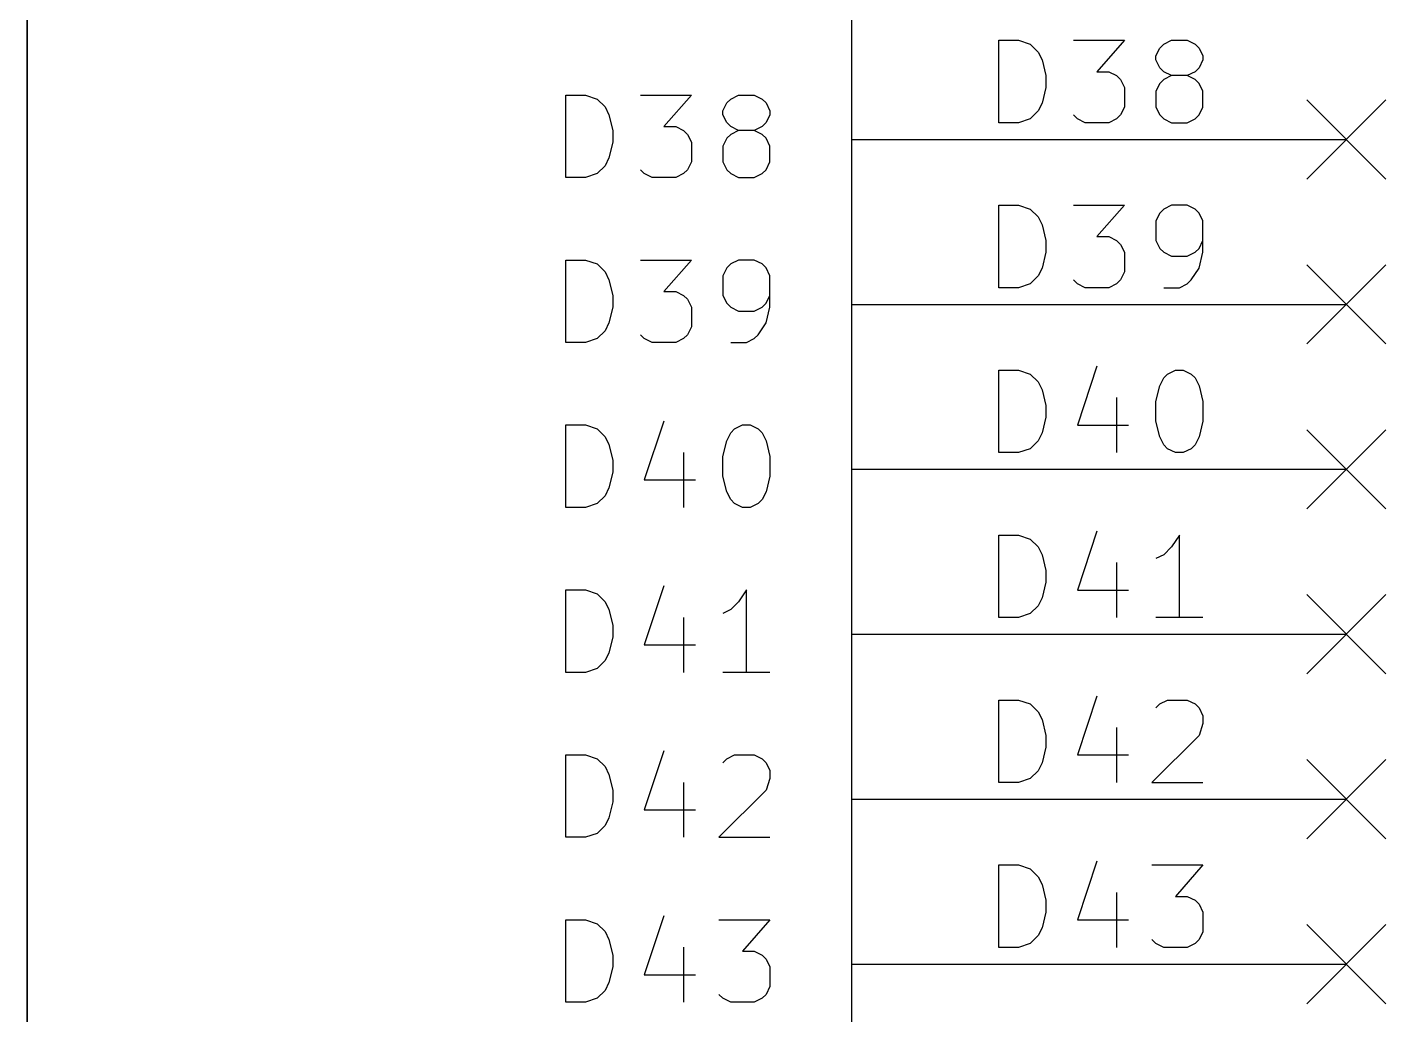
# Model space of a CAD drawing. Extents: x 0.4 to 11.3, y -7.9 to -0.4.
# Drawn here: x 5.8 to 6.624, y -4.931 to -4.332 of the extents above; entities that cross this region are included whole.
import ezdxf

# ---------------------------------------------------------------- set-up
doc = ezdxf.new("R2010")
doc.units = 0
doc.header["$MEASUREMENT"] = 0
for name, color, linetype in [('BLUE2', 5, 'CONTINUOUS'), ('CYAN2', 4, 'CONTINUOUS'), ('LYELLOW', 51, 'CONTINUOUS'), ('RED2', 1, 'CONTINUOUS'), ('RED3', 11, 'CONTINUOUS')]:
    doc.layers.add(name, color=color, linetype=linetype)

msp = doc.modelspace()

# ---------------------------------------------------------------- linework, layer by layer
at = {"layer": 'BLUE2', "linetype": 'CONTINUOUS'}
for p, q in [((6.576, -4.376), (6.624, -4.424)), ((6.624, -4.376), (6.576, -4.424)), ((6.576, -4.476), (6.624, -4.524)), ((6.624, -4.476), (6.576, -4.524)), ((6.576, -4.576), (6.624, -4.624)), ((6.624, -4.576), (6.576, -4.624)), ((6.576, -4.676), (6.624, -4.724)), ((6.624, -4.676), (6.576, -4.724)), ((6.576, -4.776), (6.624, -4.824)), ((6.624, -4.776), (6.576, -4.824)), ((6.576, -4.876), (6.624, -4.924)), ((6.624, -4.876), (6.576, -4.924))]:
    msp.add_line(p, q, dxfattribs=at)
at = {"layer": 'CYAN2', "linetype": 'CONTINUOUS'}
for p, q in [((6.12667, -4.42313), (6.12667, -4.37313)), ((6.12667, -4.37313), (6.13857, -4.37313)), ((6.12667, -4.42313), (6.12667, -4.37313)), ((6.12667, -4.37313), (6.13857, -4.37313)), ((6.13857, -4.37313), (6.14571, -4.37551)), ((6.13857, -4.37313), (6.14571, -4.37551)), ((6.17191, -4.37313), (6.20286, -4.37313)), ((6.17191, -4.37313), (6.20286, -4.37313)), ((6.20286, -4.37313), (6.18619, -4.39218)), ((6.20286, -4.37313), (6.18619, -4.39218)), ((6.22667, -4.37551), (6.23143, -4.37313)), ((6.22667, -4.37551), (6.23143, -4.37313)), ((6.23143, -4.37313), (6.24095, -4.37313)), ((6.23143, -4.37313), (6.24095, -4.37313)), ((6.24095, -4.37313), (6.24571, -4.37551)), ((6.24095, -4.37313), (6.24571, -4.37551)), ((6.14571, -4.37551), (6.15048, -4.38028)), ((6.14571, -4.37551), (6.15048, -4.38028)), ((6.15048, -4.38028), (6.15286, -4.38504)), ((6.15048, -4.38028), (6.15286, -4.38504)), ((6.22191, -4.38265), (6.22428, -4.37789)), ((6.22191, -4.38265), (6.22428, -4.37789)), ((6.22191, -4.38504), (6.22191, -4.38265)), ((6.22191, -4.38504), (6.22191, -4.38265)), ((6.22428, -4.37789), (6.22667, -4.37551)), ((6.22428, -4.37789), (6.22667, -4.37551)), ((6.24571, -4.37551), (6.24809, -4.37789)), ((6.24571, -4.37551), (6.24809, -4.37789)), ((6.24809, -4.37789), (6.25048, -4.38265)), ((6.24809, -4.37789), (6.25048, -4.38265)), ((6.25048, -4.38265), (6.25048, -4.38504)), ((6.25048, -4.38265), (6.25048, -4.38504)), ((6.15286, -4.38504), (6.15524, -4.39456)), ((6.15286, -4.38504), (6.15524, -4.39456)), ((6.22428, -4.3898), (6.22191, -4.38504)), ((6.22428, -4.3898), (6.22191, -4.38504)), ((6.22667, -4.39218), (6.22428, -4.3898)), ((6.22667, -4.39218), (6.22428, -4.3898)), ((6.24809, -4.3898), (6.24571, -4.39218)), ((6.24809, -4.3898), (6.24571, -4.39218)), ((6.25048, -4.38504), (6.24809, -4.3898)), ((6.25048, -4.38504), (6.24809, -4.3898)), ((6.15524, -4.39456), (6.15524, -4.4017)), ((6.15524, -4.39456), (6.15524, -4.4017)), ((6.18619, -4.39218), (6.19333, -4.39218)), ((6.18619, -4.39218), (6.19333, -4.39218)), ((6.19333, -4.39218), (6.19809, -4.39456)), ((6.19333, -4.39218), (6.19809, -4.39456)), ((6.19809, -4.39456), (6.20048, -4.39694)), ((6.19809, -4.39456), (6.20048, -4.39694)), ((6.20048, -4.39694), (6.20286, -4.4017)), ((6.20048, -4.39694), (6.20286, -4.4017)), ((6.22428, -4.39932), (6.22191, -4.40408)), ((6.22428, -4.39932), (6.22191, -4.40408)), ((6.22667, -4.39694), (6.22428, -4.39932)), ((6.22667, -4.39694), (6.22428, -4.39932)), ((6.23143, -4.39456), (6.22667, -4.39218)), ((6.23143, -4.39456), (6.22667, -4.39218)), ((6.23143, -4.39456), (6.22667, -4.39694)), ((6.23143, -4.39456), (6.22667, -4.39694)), ((6.24095, -4.39456), (6.23143, -4.39456)), ((6.24095, -4.39456), (6.23143, -4.39456)), ((6.24571, -4.39218), (6.24095, -4.39456)), ((6.24571, -4.39218), (6.24095, -4.39456)), ((6.24571, -4.39694), (6.24095, -4.39456)), ((6.24571, -4.39694), (6.24095, -4.39456)), ((6.24809, -4.39932), (6.24571, -4.39694)), ((6.24809, -4.39932), (6.24571, -4.39694)), ((6.25048, -4.40408), (6.24809, -4.39932)), ((6.25048, -4.40408), (6.24809, -4.39932)), ((6.15524, -4.4017), (6.15286, -4.41122)), ((6.15524, -4.4017), (6.15286, -4.41122)), ((6.20286, -4.4017), (6.20286, -4.41361)), ((6.20286, -4.4017), (6.20286, -4.41361)), ((6.22191, -4.40408), (6.22191, -4.41361)), ((6.22191, -4.40408), (6.22191, -4.41361)), ((6.25048, -4.41361), (6.25048, -4.40408)), ((6.25048, -4.41361), (6.25048, -4.40408)), ((6.15048, -4.41599), (6.14571, -4.42075)), ((6.15048, -4.41599), (6.14571, -4.42075)), ((6.15286, -4.41122), (6.15048, -4.41599)), ((6.15286, -4.41122), (6.15048, -4.41599)), ((6.20286, -4.41361), (6.20048, -4.41837)), ((6.20286, -4.41361), (6.20048, -4.41837)), ((6.22191, -4.41361), (6.22428, -4.41837)), ((6.22191, -4.41361), (6.22428, -4.41837)), ((6.24809, -4.41837), (6.25048, -4.41361)), ((6.24809, -4.41837), (6.25048, -4.41361)), ((6.13857, -4.42313), (6.12667, -4.42313)), ((6.13857, -4.42313), (6.12667, -4.42313)), ((6.14571, -4.42075), (6.13857, -4.42313)), ((6.14571, -4.42075), (6.13857, -4.42313)), ((6.17429, -4.42075), (6.17191, -4.41837)), ((6.17429, -4.42075), (6.17191, -4.41837)), ((6.17905, -4.42313), (6.17429, -4.42075)), ((6.17905, -4.42313), (6.17429, -4.42075)), ((6.19333, -4.42313), (6.17905, -4.42313)), ((6.19333, -4.42313), (6.17905, -4.42313)), ((6.19809, -4.42075), (6.19333, -4.42313)), ((6.19809, -4.42075), (6.19333, -4.42313)), ((6.20048, -4.41837), (6.19809, -4.42075)), ((6.20048, -4.41837), (6.19809, -4.42075)), ((6.22428, -4.41837), (6.22667, -4.42075)), ((6.22428, -4.41837), (6.22667, -4.42075)), ((6.22667, -4.42075), (6.23143, -4.42313)), ((6.22667, -4.42075), (6.23143, -4.42313)), ((6.23143, -4.42313), (6.24095, -4.42313)), ((6.23143, -4.42313), (6.24095, -4.42313)), ((6.24095, -4.42313), (6.24571, -4.42075)), ((6.24095, -4.42313), (6.24571, -4.42075)), ((6.24571, -4.42075), (6.24809, -4.41837)), ((6.24571, -4.42075), (6.24809, -4.41837)), ((6.12667, -4.52313), (6.12667, -4.47313)), ((6.12667, -4.47313), (6.13857, -4.47313)), ((6.12667, -4.52313), (6.12667, -4.47313)), ((6.12667, -4.47313), (6.13857, -4.47313)), ((6.13857, -4.47313), (6.14571, -4.47551)), ((6.13857, -4.47313), (6.14571, -4.47551)), ((6.17191, -4.47313), (6.20286, -4.47313)), ((6.17191, -4.47313), (6.20286, -4.47313)), ((6.20286, -4.47313), (6.18619, -4.49218)), ((6.20286, -4.47313), (6.18619, -4.49218)), ((6.23143, -4.47313), (6.22667, -4.47551)), ((6.23143, -4.47313), (6.22667, -4.47551)), ((6.24095, -4.47313), (6.23143, -4.47313)), ((6.24095, -4.47313), (6.23143, -4.47313)), ((6.24571, -4.47551), (6.24095, -4.47313)), ((6.24571, -4.47551), (6.24095, -4.47313)), ((6.14571, -4.47551), (6.15048, -4.48028)), ((6.14571, -4.47551), (6.15048, -4.48028)), ((6.15048, -4.48028), (6.15286, -4.48504)), ((6.15048, -4.48028), (6.15286, -4.48504)), ((6.22428, -4.47789), (6.22191, -4.48265)), ((6.22428, -4.47789), (6.22191, -4.48265)), ((6.22667, -4.47551), (6.22428, -4.47789)), ((6.22667, -4.47551), (6.22428, -4.47789)), ((6.24809, -4.47789), (6.24571, -4.47551)), ((6.24809, -4.47789), (6.24571, -4.47551)), ((6.25048, -4.48265), (6.24809, -4.47789)), ((6.25048, -4.48265), (6.24809, -4.47789)), ((6.15286, -4.48504), (6.15524, -4.49456)), ((6.15286, -4.48504), (6.15524, -4.49456)), ((6.22191, -4.48265), (6.22191, -4.49456)), ((6.22191, -4.48265), (6.22191, -4.49456)), ((6.25048, -4.5017), (6.25048, -4.48265)), ((6.25048, -4.5017), (6.25048, -4.48265)), ((6.15524, -4.49456), (6.15524, -4.5017)), ((6.15524, -4.49456), (6.15524, -4.5017)), ((6.18619, -4.49218), (6.19333, -4.49218)), ((6.18619, -4.49218), (6.19333, -4.49218)), ((6.19333, -4.49218), (6.19809, -4.49456)), ((6.19333, -4.49218), (6.19809, -4.49456)), ((6.19809, -4.49456), (6.20048, -4.49694)), ((6.19809, -4.49456), (6.20048, -4.49694)), ((6.20048, -4.49694), (6.20286, -4.5017)), ((6.20048, -4.49694), (6.20286, -4.5017)), ((6.22191, -4.49456), (6.22428, -4.49932)), ((6.22191, -4.49456), (6.22428, -4.49932)), ((6.24809, -4.49932), (6.25048, -4.49456)), ((6.24809, -4.49932), (6.25048, -4.49456)), ((6.15524, -4.5017), (6.15286, -4.51122)), ((6.15524, -4.5017), (6.15286, -4.51122)), ((6.20286, -4.5017), (6.20286, -4.51361)), ((6.20286, -4.5017), (6.20286, -4.51361)), ((6.22428, -4.49932), (6.22667, -4.5017)), ((6.22428, -4.49932), (6.22667, -4.5017)), ((6.22667, -4.5017), (6.23143, -4.50408)), ((6.22667, -4.5017), (6.23143, -4.50408)), ((6.23143, -4.50408), (6.24095, -4.50408)), ((6.23143, -4.50408), (6.24095, -4.50408)), ((6.24095, -4.50408), (6.24571, -4.5017)), ((6.24095, -4.50408), (6.24571, -4.5017)), ((6.24571, -4.5017), (6.24809, -4.49932)), ((6.24571, -4.5017), (6.24809, -4.49932)), ((6.24809, -4.51122), (6.25048, -4.5017)), ((6.24809, -4.51122), (6.25048, -4.5017)), ((6.15286, -4.51122), (6.15048, -4.51599)), ((6.15286, -4.51122), (6.15048, -4.51599)), ((6.20286, -4.51361), (6.20048, -4.51837)), ((6.20286, -4.51361), (6.20048, -4.51837)), ((6.24333, -4.51837), (6.24809, -4.51122)), ((6.24333, -4.51837), (6.24809, -4.51122)), ((6.13857, -4.52313), (6.12667, -4.52313)), ((6.13857, -4.52313), (6.12667, -4.52313)), ((6.14571, -4.52075), (6.13857, -4.52313)), ((6.14571, -4.52075), (6.13857, -4.52313)), ((6.15048, -4.51599), (6.14571, -4.52075)), ((6.15048, -4.51599), (6.14571, -4.52075)), ((6.17429, -4.52075), (6.17191, -4.51837)), ((6.17429, -4.52075), (6.17191, -4.51837)), ((6.17905, -4.52313), (6.17429, -4.52075)), ((6.17905, -4.52313), (6.17429, -4.52075)), ((6.19333, -4.52313), (6.17905, -4.52313)), ((6.19333, -4.52313), (6.17905, -4.52313)), ((6.19809, -4.52075), (6.19333, -4.52313)), ((6.19809, -4.52075), (6.19333, -4.52313)), ((6.20048, -4.51837), (6.19809, -4.52075)), ((6.20048, -4.51837), (6.19809, -4.52075)), ((6.22667, -4.52313), (6.23619, -4.52313)), ((6.22667, -4.52313), (6.23619, -4.52313)), ((6.23619, -4.52313), (6.24095, -4.52075)), ((6.23619, -4.52313), (6.24095, -4.52075)), ((6.24095, -4.52075), (6.24333, -4.51837)), ((6.24095, -4.52075), (6.24333, -4.51837)), ((6.12667, -4.62313), (6.12667, -4.57313)), ((6.12667, -4.57313), (6.13857, -4.57313)), ((6.12667, -4.62313), (6.12667, -4.57313)), ((6.12667, -4.57313), (6.13857, -4.57313)), ((6.13857, -4.57313), (6.14571, -4.57551)), ((6.13857, -4.57313), (6.14571, -4.57551)), ((6.18619, -4.57075), (6.17429, -4.60646)), ((6.18619, -4.57075), (6.17429, -4.60646)), ((6.22905, -4.57551), (6.23381, -4.57313)), ((6.22905, -4.57551), (6.23381, -4.57313)), ((6.23381, -4.57313), (6.23857, -4.57313)), ((6.23381, -4.57313), (6.23857, -4.57313)), ((6.23857, -4.57313), (6.24333, -4.57551)), ((6.23857, -4.57313), (6.24333, -4.57551)), ((6.14571, -4.57551), (6.15048, -4.58028)), ((6.14571, -4.57551), (6.15048, -4.58028)), ((6.15048, -4.58028), (6.15286, -4.58504)), ((6.15048, -4.58028), (6.15286, -4.58504)), ((6.22428, -4.58265), (6.22667, -4.57789)), ((6.22428, -4.58265), (6.22667, -4.57789)), ((6.22667, -4.57789), (6.22905, -4.57551)), ((6.22667, -4.57789), (6.22905, -4.57551)), ((6.24333, -4.57551), (6.24571, -4.57789)), ((6.24333, -4.57551), (6.24571, -4.57789)), ((6.24571, -4.57789), (6.24809, -4.58265)), ((6.24571, -4.57789), (6.24809, -4.58265)), ((6.15286, -4.58504), (6.15524, -4.59456)), ((6.15286, -4.58504), (6.15524, -4.59456)), ((6.22191, -4.59218), (6.22428, -4.58265)), ((6.22191, -4.59218), (6.22428, -4.58265)), ((6.24809, -4.58265), (6.25048, -4.59218)), ((6.24809, -4.58265), (6.25048, -4.59218)), ((6.15524, -4.59456), (6.15524, -4.6017)), ((6.15524, -4.59456), (6.15524, -4.6017)), ((6.19809, -4.5898), (6.19809, -4.62313)), ((6.19809, -4.5898), (6.19809, -4.62313)), ((6.22191, -4.60408), (6.22191, -4.59218)), ((6.22191, -4.60408), (6.22191, -4.59218)), ((6.25048, -4.59218), (6.25048, -4.60408)), ((6.25048, -4.59218), (6.25048, -4.60408)), ((6.15524, -4.6017), (6.15286, -4.61122)), ((6.15524, -4.6017), (6.15286, -4.61122)), ((6.22428, -4.61361), (6.22191, -4.60408)), ((6.22428, -4.61361), (6.22191, -4.60408)), ((6.25048, -4.60408), (6.24809, -4.61361)), ((6.25048, -4.60408), (6.24809, -4.61361)), ((6.15286, -4.61122), (6.15048, -4.61599)), ((6.15286, -4.61122), (6.15048, -4.61599)), ((6.17429, -4.60646), (6.20524, -4.60646)), ((6.17429, -4.60646), (6.20524, -4.60646)), ((6.22667, -4.61837), (6.22428, -4.61361)), ((6.22667, -4.61837), (6.22428, -4.61361)), ((6.24809, -4.61361), (6.24571, -4.61837)), ((6.24809, -4.61361), (6.24571, -4.61837)), ((6.14571, -4.62075), (6.13857, -4.62313)), ((6.14571, -4.62075), (6.13857, -4.62313)), ((6.15048, -4.61599), (6.14571, -4.62075)), ((6.15048, -4.61599), (6.14571, -4.62075)), ((6.22905, -4.62075), (6.22667, -4.61837)), ((6.22905, -4.62075), (6.22667, -4.61837)), ((6.23381, -4.62313), (6.22905, -4.62075)), ((6.23381, -4.62313), (6.22905, -4.62075)), ((6.24333, -4.62075), (6.23857, -4.62313)), ((6.24333, -4.62075), (6.23857, -4.62313)), ((6.24571, -4.61837), (6.24333, -4.62075)), ((6.24571, -4.61837), (6.24333, -4.62075)), ((6.13857, -4.62313), (6.12667, -4.62313)), ((6.13857, -4.62313), (6.12667, -4.62313)), ((6.23857, -4.62313), (6.23381, -4.62313)), ((6.23857, -4.62313), (6.23381, -4.62313)), ((6.18619, -4.67075), (6.17429, -4.70646)), ((6.18619, -4.67075), (6.17429, -4.70646)), ((6.12667, -4.72313), (6.12667, -4.67313)), ((6.12667, -4.67313), (6.13857, -4.67313)), ((6.12667, -4.72313), (6.12667, -4.67313)), ((6.12667, -4.67313), (6.13857, -4.67313)), ((6.13857, -4.67313), (6.14571, -4.67551)), ((6.13857, -4.67313), (6.14571, -4.67551)), ((6.14571, -4.67551), (6.15048, -4.68028)), ((6.14571, -4.67551), (6.15048, -4.68028)), ((6.15048, -4.68028), (6.15286, -4.68504)), ((6.15048, -4.68028), (6.15286, -4.68504)), ((6.23143, -4.68028), (6.22667, -4.68504)), ((6.23143, -4.68028), (6.22667, -4.68504)), ((6.23619, -4.67313), (6.23143, -4.68028)), ((6.23619, -4.67313), (6.23143, -4.68028)), ((6.23619, -4.72313), (6.23619, -4.67313)), ((6.23619, -4.72313), (6.23619, -4.67313)), ((6.15286, -4.68504), (6.15524, -4.69456)), ((6.15286, -4.68504), (6.15524, -4.69456)), ((6.22667, -4.68504), (6.22191, -4.68742)), ((6.22667, -4.68504), (6.22191, -4.68742)), ((6.15524, -4.69456), (6.15524, -4.7017)), ((6.15524, -4.69456), (6.15524, -4.7017)), ((6.19809, -4.6898), (6.19809, -4.72313)), ((6.19809, -4.6898), (6.19809, -4.72313)), ((6.15524, -4.7017), (6.15286, -4.71122)), ((6.15524, -4.7017), (6.15286, -4.71122)), ((6.15286, -4.71122), (6.15048, -4.71599)), ((6.15286, -4.71122), (6.15048, -4.71599)), ((6.17429, -4.70646), (6.20524, -4.70646)), ((6.17429, -4.70646), (6.20524, -4.70646)), ((6.14571, -4.72075), (6.13857, -4.72313)), ((6.14571, -4.72075), (6.13857, -4.72313)), ((6.15048, -4.71599), (6.14571, -4.72075)), ((6.15048, -4.71599), (6.14571, -4.72075)), ((6.13857, -4.72313), (6.12667, -4.72313)), ((6.13857, -4.72313), (6.12667, -4.72313)), ((6.25048, -4.72313), (6.22191, -4.72313)), ((6.25048, -4.72313), (6.22191, -4.72313)), ((6.18619, -4.77075), (6.17429, -4.80646)), ((6.18619, -4.77075), (6.17429, -4.80646)), ((6.12667, -4.82313), (6.12667, -4.77313)), ((6.12667, -4.77313), (6.13857, -4.77313)), ((6.12667, -4.82313), (6.12667, -4.77313)), ((6.12667, -4.77313), (6.13857, -4.77313)), ((6.13857, -4.77313), (6.14571, -4.77551)), ((6.13857, -4.77313), (6.14571, -4.77551)), ((6.14571, -4.77551), (6.15048, -4.78028)), ((6.14571, -4.77551), (6.15048, -4.78028)), ((6.22191, -4.77789), (6.22428, -4.77551)), ((6.22191, -4.77789), (6.22428, -4.77551)), ((6.22428, -4.77551), (6.22905, -4.77313)), ((6.22428, -4.77551), (6.22905, -4.77313)), ((6.22905, -4.77313), (6.24095, -4.77313)), ((6.22905, -4.77313), (6.24095, -4.77313)), ((6.24095, -4.77313), (6.24571, -4.77551)), ((6.24095, -4.77313), (6.24571, -4.77551)), ((6.24571, -4.77551), (6.24809, -4.77789)), ((6.24571, -4.77551), (6.24809, -4.77789)), ((6.24809, -4.77789), (6.25048, -4.78265)), ((6.24809, -4.77789), (6.25048, -4.78265)), ((6.15048, -4.78028), (6.15286, -4.78504)), ((6.15048, -4.78028), (6.15286, -4.78504)), ((6.15286, -4.78504), (6.15524, -4.79456)), ((6.15286, -4.78504), (6.15524, -4.79456)), ((6.25048, -4.78742), (6.24809, -4.79456)), ((6.25048, -4.78742), (6.24809, -4.79456)), ((6.25048, -4.78265), (6.25048, -4.78742)), ((6.25048, -4.78265), (6.25048, -4.78742)), ((6.15524, -4.79456), (6.15524, -4.8017)), ((6.15524, -4.79456), (6.15524, -4.8017)), ((6.19809, -4.7898), (6.19809, -4.82313)), ((6.19809, -4.7898), (6.19809, -4.82313)), ((6.24809, -4.79456), (6.21952, -4.82313)), ((6.24809, -4.79456), (6.21952, -4.82313)), ((6.15524, -4.8017), (6.15286, -4.81122)), ((6.15524, -4.8017), (6.15286, -4.81122)), ((6.15286, -4.81122), (6.15048, -4.81599)), ((6.15286, -4.81122), (6.15048, -4.81599)), ((6.17429, -4.80646), (6.20524, -4.80646)), ((6.17429, -4.80646), (6.20524, -4.80646)), ((6.15048, -4.81599), (6.14571, -4.82075)), ((6.15048, -4.81599), (6.14571, -4.82075)), ((6.13857, -4.82313), (6.12667, -4.82313)), ((6.13857, -4.82313), (6.12667, -4.82313)), ((6.14571, -4.82075), (6.13857, -4.82313)), ((6.14571, -4.82075), (6.13857, -4.82313)), ((6.21952, -4.82313), (6.25048, -4.82313)), ((6.21952, -4.82313), (6.25048, -4.82313)), ((6.12667, -4.92313), (6.12667, -4.87313)), ((6.12667, -4.87313), (6.13857, -4.87313)), ((6.12667, -4.92313), (6.12667, -4.87313)), ((6.12667, -4.87313), (6.13857, -4.87313)), ((6.13857, -4.87313), (6.14571, -4.87551)), ((6.13857, -4.87313), (6.14571, -4.87551)), ((6.14571, -4.87551), (6.15048, -4.88028)), ((6.14571, -4.87551), (6.15048, -4.88028)), ((6.18619, -4.87075), (6.17429, -4.90646)), ((6.18619, -4.87075), (6.17429, -4.90646)), ((6.21952, -4.87313), (6.25048, -4.87313)), ((6.21952, -4.87313), (6.25048, -4.87313)), ((6.25048, -4.87313), (6.23381, -4.89218)), ((6.25048, -4.87313), (6.23381, -4.89218)), ((6.15048, -4.88028), (6.15286, -4.88504)), ((6.15048, -4.88028), (6.15286, -4.88504)), ((6.15286, -4.88504), (6.15524, -4.89456)), ((6.15286, -4.88504), (6.15524, -4.89456)), ((6.15524, -4.89456), (6.15524, -4.9017)), ((6.15524, -4.89456), (6.15524, -4.9017)), ((6.19809, -4.8898), (6.19809, -4.92313)), ((6.19809, -4.8898), (6.19809, -4.92313)), ((6.23381, -4.89218), (6.24095, -4.89218)), ((6.23381, -4.89218), (6.24095, -4.89218)), ((6.24095, -4.89218), (6.24571, -4.89456)), ((6.24095, -4.89218), (6.24571, -4.89456)), ((6.24571, -4.89456), (6.24809, -4.89694)), ((6.24571, -4.89456), (6.24809, -4.89694)), ((6.15524, -4.9017), (6.15286, -4.91122)), ((6.15524, -4.9017), (6.15286, -4.91122)), ((6.24809, -4.89694), (6.25048, -4.9017)), ((6.24809, -4.89694), (6.25048, -4.9017)), ((6.25048, -4.9017), (6.25048, -4.91361)), ((6.25048, -4.9017), (6.25048, -4.91361)), ((6.17429, -4.90646), (6.20524, -4.90646)), ((6.17429, -4.90646), (6.20524, -4.90646)), ((6.15048, -4.91599), (6.14571, -4.92075)), ((6.15048, -4.91599), (6.14571, -4.92075)), ((6.15286, -4.91122), (6.15048, -4.91599)), ((6.15286, -4.91122), (6.15048, -4.91599)), ((6.22191, -4.92075), (6.21952, -4.91837)), ((6.22191, -4.92075), (6.21952, -4.91837)), ((6.24809, -4.91837), (6.24571, -4.92075)), ((6.24809, -4.91837), (6.24571, -4.92075)), ((6.25048, -4.91361), (6.24809, -4.91837)), ((6.25048, -4.91361), (6.24809, -4.91837)), ((6.13857, -4.92313), (6.12667, -4.92313)), ((6.13857, -4.92313), (6.12667, -4.92313)), ((6.14571, -4.92075), (6.13857, -4.92313)), ((6.14571, -4.92075), (6.13857, -4.92313)), ((6.22667, -4.92313), (6.22191, -4.92075)), ((6.22667, -4.92313), (6.22191, -4.92075)), ((6.24095, -4.92313), (6.22667, -4.92313)), ((6.24095, -4.92313), (6.22667, -4.92313)), ((6.24571, -4.92075), (6.24095, -4.92313)), ((6.24571, -4.92075), (6.24095, -4.92313))]:
    msp.add_line(p, q, dxfattribs=at)
at = {"layer": 'LYELLOW', "linetype": 'CONTINUOUS'}
msp.add_line((6.3, -1.45), (6.3, -6.05), dxfattribs=at)
at = {"layer": 'RED2', "linetype": 'CONTINUOUS'}
for p, q in [((6.3, -1.45), (6.3, -6.05)), ((5.8, -5.9), (5.8, -3.9)), ((5.8, -3.9), (5.8, -5.9)), ((6.3, -4.4), (6.6, -4.4)), ((6.3, -4.4), (6.6, -4.4)), ((6.3, -4.5), (6.6, -4.5)), ((6.3, -4.5), (6.6, -4.5)), ((6.3, -4.6), (6.6, -4.6)), ((6.3, -4.6), (6.6, -4.6)), ((6.3, -4.7), (6.6, -4.7)), ((6.3, -4.7), (6.6, -4.7)), ((6.3, -4.8), (6.6, -4.8)), ((6.3, -4.8), (6.6, -4.8)), ((6.3, -4.9), (6.6, -4.9)), ((6.3, -4.9), (6.6, -4.9))]:
    msp.add_line(p, q, dxfattribs=at)
at = {"layer": 'RED3', "linetype": 'CONTINUOUS'}
for p, q in [((6.38928, -4.38988), (6.38928, -4.33988)), ((6.38928, -4.33988), (6.40119, -4.33988)), ((6.38928, -4.38988), (6.38928, -4.33988)), ((6.38928, -4.33988), (6.40119, -4.33988)), ((6.40119, -4.33988), (6.40833, -4.34226)), ((6.40119, -4.33988), (6.40833, -4.34226)), ((6.40833, -4.34226), (6.41309, -4.34702)), ((6.40833, -4.34226), (6.41309, -4.34702)), ((6.43452, -4.33988), (6.46548, -4.33988)), ((6.43452, -4.33988), (6.46548, -4.33988)), ((6.46548, -4.33988), (6.44881, -4.35893)), ((6.46548, -4.33988), (6.44881, -4.35893)), ((6.4869, -4.34464), (6.48928, -4.34226)), ((6.4869, -4.34464), (6.48928, -4.34226)), ((6.48928, -4.34226), (6.49405, -4.33988)), ((6.48928, -4.34226), (6.49405, -4.33988)), ((6.49405, -4.33988), (6.50357, -4.33988)), ((6.49405, -4.33988), (6.50357, -4.33988)), ((6.50357, -4.33988), (6.50833, -4.34226)), ((6.50357, -4.33988), (6.50833, -4.34226)), ((6.50833, -4.34226), (6.51071, -4.34464)), ((6.50833, -4.34226), (6.51071, -4.34464)), ((6.41309, -4.34702), (6.41548, -4.35178)), ((6.41309, -4.34702), (6.41548, -4.35178)), ((6.48452, -4.3494), (6.4869, -4.34464)), ((6.48452, -4.3494), (6.4869, -4.34464)), ((6.48452, -4.35178), (6.48452, -4.3494)), ((6.48452, -4.35178), (6.48452, -4.3494)), ((6.51071, -4.34464), (6.51309, -4.3494)), ((6.51071, -4.34464), (6.51309, -4.3494)), ((6.51309, -4.3494), (6.51309, -4.35178)), ((6.51309, -4.3494), (6.51309, -4.35178)), ((6.41548, -4.35178), (6.41785, -4.36131)), ((6.41548, -4.35178), (6.41785, -4.36131)), ((6.44881, -4.35893), (6.45595, -4.35893)), ((6.44881, -4.35893), (6.45595, -4.35893)), ((6.45595, -4.35893), (6.46071, -4.36131)), ((6.45595, -4.35893), (6.46071, -4.36131)), ((6.4869, -4.35655), (6.48452, -4.35178)), ((6.4869, -4.35655), (6.48452, -4.35178)), ((6.48928, -4.35893), (6.4869, -4.35655)), ((6.48928, -4.35893), (6.4869, -4.35655)), ((6.49405, -4.36131), (6.48928, -4.35893)), ((6.49405, -4.36131), (6.48928, -4.35893)), ((6.50833, -4.35893), (6.50357, -4.36131)), ((6.50833, -4.35893), (6.50357, -4.36131)), ((6.51071, -4.35655), (6.50833, -4.35893)), ((6.51071, -4.35655), (6.50833, -4.35893)), ((6.51309, -4.35178), (6.51071, -4.35655)), ((6.51309, -4.35178), (6.51071, -4.35655)), ((6.41785, -4.36131), (6.41785, -4.36845)), ((6.41785, -4.36131), (6.41785, -4.36845)), ((6.46071, -4.36131), (6.46309, -4.36369)), ((6.46071, -4.36131), (6.46309, -4.36369)), ((6.46309, -4.36369), (6.46548, -4.36845)), ((6.46309, -4.36369), (6.46548, -4.36845)), ((6.4869, -4.36607), (6.48452, -4.37083)), ((6.4869, -4.36607), (6.48452, -4.37083)), ((6.48928, -4.36369), (6.4869, -4.36607)), ((6.48928, -4.36369), (6.4869, -4.36607)), ((6.49405, -4.36131), (6.48928, -4.36369)), ((6.49405, -4.36131), (6.48928, -4.36369)), ((6.50357, -4.36131), (6.49405, -4.36131)), ((6.50357, -4.36131), (6.49405, -4.36131)), ((6.50833, -4.36369), (6.50357, -4.36131)), ((6.50833, -4.36369), (6.50357, -4.36131)), ((6.51071, -4.36607), (6.50833, -4.36369)), ((6.51071, -4.36607), (6.50833, -4.36369)), ((6.51309, -4.37083), (6.51071, -4.36607)), ((6.51309, -4.37083), (6.51071, -4.36607)), ((6.41785, -4.36845), (6.41548, -4.37797)), ((6.41785, -4.36845), (6.41548, -4.37797)), ((6.46548, -4.36845), (6.46548, -4.38035)), ((6.46548, -4.36845), (6.46548, -4.38035)), ((6.48452, -4.37083), (6.48452, -4.38035)), ((6.48452, -4.37083), (6.48452, -4.38035)), ((6.51309, -4.38035), (6.51309, -4.37083)), ((6.51309, -4.38035), (6.51309, -4.37083)), ((6.41309, -4.38274), (6.40833, -4.3875)), ((6.41309, -4.38274), (6.40833, -4.3875)), ((6.41548, -4.37797), (6.41309, -4.38274)), ((6.41548, -4.37797), (6.41309, -4.38274)), ((6.46548, -4.38035), (6.46309, -4.38512)), ((6.46548, -4.38035), (6.46309, -4.38512)), ((6.48452, -4.38035), (6.4869, -4.38512)), ((6.48452, -4.38035), (6.4869, -4.38512)), ((6.51071, -4.38512), (6.51309, -4.38035)), ((6.51071, -4.38512), (6.51309, -4.38035)), ((6.40119, -4.38988), (6.38928, -4.38988)), ((6.40119, -4.38988), (6.38928, -4.38988)), ((6.40833, -4.3875), (6.40119, -4.38988)), ((6.40833, -4.3875), (6.40119, -4.38988)), ((6.43691, -4.3875), (6.43452, -4.38512)), ((6.43691, -4.3875), (6.43452, -4.38512)), ((6.44167, -4.38988), (6.43691, -4.3875)), ((6.44167, -4.38988), (6.43691, -4.3875)), ((6.45595, -4.38988), (6.44167, -4.38988)), ((6.45595, -4.38988), (6.44167, -4.38988)), ((6.46071, -4.3875), (6.45595, -4.38988)), ((6.46071, -4.3875), (6.45595, -4.38988)), ((6.46309, -4.38512), (6.46071, -4.3875)), ((6.46309, -4.38512), (6.46071, -4.3875)), ((6.4869, -4.38512), (6.48928, -4.3875)), ((6.4869, -4.38512), (6.48928, -4.3875)), ((6.48928, -4.3875), (6.49405, -4.38988)), ((6.48928, -4.3875), (6.49405, -4.38988)), ((6.49405, -4.38988), (6.50357, -4.38988)), ((6.49405, -4.38988), (6.50357, -4.38988)), ((6.50357, -4.38988), (6.50833, -4.3875)), ((6.50357, -4.38988), (6.50833, -4.3875)), ((6.50833, -4.3875), (6.51071, -4.38512)), ((6.50833, -4.3875), (6.51071, -4.38512)), ((6.38928, -4.48988), (6.38928, -4.43988)), ((6.38928, -4.43988), (6.40119, -4.43988)), ((6.38928, -4.48988), (6.38928, -4.43988)), ((6.38928, -4.43988), (6.40119, -4.43988)), ((6.40119, -4.43988), (6.40833, -4.44226)), ((6.40119, -4.43988), (6.40833, -4.44226)), ((6.43452, -4.43988), (6.46548, -4.43988)), ((6.43452, -4.43988), (6.46548, -4.43988)), ((6.46548, -4.43988), (6.44881, -4.45893)), ((6.46548, -4.43988), (6.44881, -4.45893)), ((6.49405, -4.43988), (6.48928, -4.44226)), ((6.49405, -4.43988), (6.48928, -4.44226)), ((6.50357, -4.43988), (6.49405, -4.43988)), ((6.50357, -4.43988), (6.49405, -4.43988)), ((6.50833, -4.44226), (6.50357, -4.43988)), ((6.50833, -4.44226), (6.50357, -4.43988)), ((6.40833, -4.44226), (6.41309, -4.44702)), ((6.40833, -4.44226), (6.41309, -4.44702)), ((6.41309, -4.44702), (6.41548, -4.45178)), ((6.41309, -4.44702), (6.41548, -4.45178)), ((6.4869, -4.44464), (6.48452, -4.4494)), ((6.4869, -4.44464), (6.48452, -4.4494)), ((6.48452, -4.4494), (6.48452, -4.46131)), ((6.48452, -4.4494), (6.48452, -4.46131)), ((6.48928, -4.44226), (6.4869, -4.44464)), ((6.48928, -4.44226), (6.4869, -4.44464)), ((6.51071, -4.44464), (6.50833, -4.44226)), ((6.51071, -4.44464), (6.50833, -4.44226)), ((6.51309, -4.4494), (6.51071, -4.44464)), ((6.51309, -4.4494), (6.51071, -4.44464)), ((6.51309, -4.46845), (6.51309, -4.4494)), ((6.51309, -4.46845), (6.51309, -4.4494)), ((6.41548, -4.45178), (6.41785, -4.46131)), ((6.41548, -4.45178), (6.41785, -4.46131)), ((6.41785, -4.46131), (6.41785, -4.46845)), ((6.41785, -4.46131), (6.41785, -4.46845)), ((6.44881, -4.45893), (6.45595, -4.45893)), ((6.44881, -4.45893), (6.45595, -4.45893)), ((6.45595, -4.45893), (6.46071, -4.46131)), ((6.45595, -4.45893), (6.46071, -4.46131)), ((6.46071, -4.46131), (6.46309, -4.46369)), ((6.46071, -4.46131), (6.46309, -4.46369)), ((6.46309, -4.46369), (6.46548, -4.46845)), ((6.46309, -4.46369), (6.46548, -4.46845)), ((6.48452, -4.46131), (6.4869, -4.46607)), ((6.48452, -4.46131), (6.4869, -4.46607)), ((6.4869, -4.46607), (6.48928, -4.46845)), ((6.4869, -4.46607), (6.48928, -4.46845)), ((6.50833, -4.46845), (6.51071, -4.46607)), ((6.50833, -4.46845), (6.51071, -4.46607)), ((6.51071, -4.46607), (6.51309, -4.46131)), ((6.51071, -4.46607), (6.51309, -4.46131)), ((6.41785, -4.46845), (6.41548, -4.47797)), ((6.41785, -4.46845), (6.41548, -4.47797)), ((6.46548, -4.46845), (6.46548, -4.48035)), ((6.46548, -4.46845), (6.46548, -4.48035)), ((6.48928, -4.46845), (6.49405, -4.47083)), ((6.48928, -4.46845), (6.49405, -4.47083)), ((6.49405, -4.47083), (6.50357, -4.47083)), ((6.49405, -4.47083), (6.50357, -4.47083)), ((6.50357, -4.47083), (6.50833, -4.46845)), ((6.50357, -4.47083), (6.50833, -4.46845)), ((6.51071, -4.47797), (6.51309, -4.46845)), ((6.51071, -4.47797), (6.51309, -4.46845)), ((6.41548, -4.47797), (6.41309, -4.48274)), ((6.41548, -4.47797), (6.41309, -4.48274)), ((6.46548, -4.48035), (6.46309, -4.48512)), ((6.46548, -4.48035), (6.46309, -4.48512)), ((6.50595, -4.48512), (6.51071, -4.47797)), ((6.50595, -4.48512), (6.51071, -4.47797)), ((6.40119, -4.48988), (6.38928, -4.48988)), ((6.40119, -4.48988), (6.38928, -4.48988)), ((6.40833, -4.4875), (6.40119, -4.48988)), ((6.40833, -4.4875), (6.40119, -4.48988)), ((6.41309, -4.48274), (6.40833, -4.4875)), ((6.41309, -4.48274), (6.40833, -4.4875)), ((6.43691, -4.4875), (6.43452, -4.48512)), ((6.43691, -4.4875), (6.43452, -4.48512)), ((6.44167, -4.48988), (6.43691, -4.4875)), ((6.44167, -4.48988), (6.43691, -4.4875)), ((6.45595, -4.48988), (6.44167, -4.48988)), ((6.45595, -4.48988), (6.44167, -4.48988)), ((6.46071, -4.4875), (6.45595, -4.48988)), ((6.46071, -4.4875), (6.45595, -4.48988)), ((6.46309, -4.48512), (6.46071, -4.4875)), ((6.46309, -4.48512), (6.46071, -4.4875)), ((6.48928, -4.48988), (6.49881, -4.48988)), ((6.48928, -4.48988), (6.49881, -4.48988)), ((6.49881, -4.48988), (6.50357, -4.4875)), ((6.49881, -4.48988), (6.50357, -4.4875)), ((6.50357, -4.4875), (6.50595, -4.48512)), ((6.50357, -4.4875), (6.50595, -4.48512)), ((6.38928, -4.58988), (6.38928, -4.53988)), ((6.38928, -4.53988), (6.40119, -4.53988)), ((6.38928, -4.58988), (6.38928, -4.53988)), ((6.38928, -4.53988), (6.40119, -4.53988)), ((6.40119, -4.53988), (6.40833, -4.54226)), ((6.40119, -4.53988), (6.40833, -4.54226)), ((6.44881, -4.5375), (6.43691, -4.57321)), ((6.44881, -4.5375), (6.43691, -4.57321)), ((6.49167, -4.54226), (6.49643, -4.53988)), ((6.49167, -4.54226), (6.49643, -4.53988)), ((6.49643, -4.53988), (6.50119, -4.53988)), ((6.49643, -4.53988), (6.50119, -4.53988)), ((6.50119, -4.53988), (6.50595, -4.54226)), ((6.50119, -4.53988), (6.50595, -4.54226)), ((6.40833, -4.54226), (6.41309, -4.54702)), ((6.40833, -4.54226), (6.41309, -4.54702)), ((6.41309, -4.54702), (6.41548, -4.55178)), ((6.41309, -4.54702), (6.41548, -4.55178)), ((6.4869, -4.5494), (6.48928, -4.54464)), ((6.4869, -4.5494), (6.48928, -4.54464)), ((6.48928, -4.54464), (6.49167, -4.54226)), ((6.48928, -4.54464), (6.49167, -4.54226)), ((6.50595, -4.54226), (6.50833, -4.54464)), ((6.50595, -4.54226), (6.50833, -4.54464)), ((6.50833, -4.54464), (6.51071, -4.5494)), ((6.50833, -4.54464), (6.51071, -4.5494)), ((6.41548, -4.55178), (6.41785, -4.56131)), ((6.41548, -4.55178), (6.41785, -4.56131)), ((6.46071, -4.55655), (6.46071, -4.58988)), ((6.46071, -4.55655), (6.46071, -4.58988)), ((6.48452, -4.55893), (6.4869, -4.5494)), ((6.48452, -4.55893), (6.4869, -4.5494)), ((6.51071, -4.5494), (6.51309, -4.55893)), ((6.51071, -4.5494), (6.51309, -4.55893)), ((6.41785, -4.56131), (6.41785, -4.56845)), ((6.41785, -4.56131), (6.41785, -4.56845)), ((6.48452, -4.57083), (6.48452, -4.55893)), ((6.48452, -4.57083), (6.48452, -4.55893)), ((6.51309, -4.55893), (6.51309, -4.57083)), ((6.51309, -4.55893), (6.51309, -4.57083)), ((6.41785, -4.56845), (6.41548, -4.57797)), ((6.41785, -4.56845), (6.41548, -4.57797)), ((6.4869, -4.58035), (6.48452, -4.57083)), ((6.4869, -4.58035), (6.48452, -4.57083)), ((6.51309, -4.57083), (6.51071, -4.58035)), ((6.51309, -4.57083), (6.51071, -4.58035)), ((6.41548, -4.57797), (6.41309, -4.58274)), ((6.41548, -4.57797), (6.41309, -4.58274)), ((6.43691, -4.57321), (6.46785, -4.57321)), ((6.43691, -4.57321), (6.46785, -4.57321)), ((6.48928, -4.58512), (6.4869, -4.58035)), ((6.48928, -4.58512), (6.4869, -4.58035)), ((6.51071, -4.58035), (6.50833, -4.58512)), ((6.51071, -4.58035), (6.50833, -4.58512)), ((6.40833, -4.5875), (6.40119, -4.58988)), ((6.40833, -4.5875), (6.40119, -4.58988)), ((6.41309, -4.58274), (6.40833, -4.5875)), ((6.41309, -4.58274), (6.40833, -4.5875)), ((6.49167, -4.5875), (6.48928, -4.58512)), ((6.49167, -4.5875), (6.48928, -4.58512)), ((6.49643, -4.58988), (6.49167, -4.5875)), ((6.49643, -4.58988), (6.49167, -4.5875)), ((6.50595, -4.5875), (6.50119, -4.58988)), ((6.50595, -4.5875), (6.50119, -4.58988)), ((6.50833, -4.58512), (6.50595, -4.5875)), ((6.50833, -4.58512), (6.50595, -4.5875)), ((6.40119, -4.58988), (6.38928, -4.58988)), ((6.40119, -4.58988), (6.38928, -4.58988)), ((6.50119, -4.58988), (6.49643, -4.58988)), ((6.50119, -4.58988), (6.49643, -4.58988)), ((6.44881, -4.6375), (6.43691, -4.67321)), ((6.44881, -4.6375), (6.43691, -4.67321)), ((6.38928, -4.68988), (6.38928, -4.63988)), ((6.38928, -4.63988), (6.40119, -4.63988)), ((6.38928, -4.68988), (6.38928, -4.63988)), ((6.38928, -4.63988), (6.40119, -4.63988)), ((6.40119, -4.63988), (6.40833, -4.64226)), ((6.40119, -4.63988), (6.40833, -4.64226)), ((6.40833, -4.64226), (6.41309, -4.64702)), ((6.40833, -4.64226), (6.41309, -4.64702)), ((6.41309, -4.64702), (6.41548, -4.65178)), ((6.41309, -4.64702), (6.41548, -4.65178)), ((6.49405, -4.64702), (6.48928, -4.65178)), ((6.49405, -4.64702), (6.48928, -4.65178)), ((6.49881, -4.63988), (6.49405, -4.64702)), ((6.49881, -4.63988), (6.49405, -4.64702)), ((6.49881, -4.68988), (6.49881, -4.63988)), ((6.49881, -4.68988), (6.49881, -4.63988)), ((6.41548, -4.65178), (6.41785, -4.66131)), ((6.41548, -4.65178), (6.41785, -4.66131)), ((6.48928, -4.65178), (6.48452, -4.65417)), ((6.48928, -4.65178), (6.48452, -4.65417)), ((6.41785, -4.66131), (6.41785, -4.66845)), ((6.41785, -4.66131), (6.41785, -4.66845)), ((6.46071, -4.65655), (6.46071, -4.68988)), ((6.46071, -4.65655), (6.46071, -4.68988)), ((6.41785, -4.66845), (6.41548, -4.67797)), ((6.41785, -4.66845), (6.41548, -4.67797)), ((6.41548, -4.67797), (6.41309, -4.68274)), ((6.41548, -4.67797), (6.41309, -4.68274)), ((6.43691, -4.67321), (6.46785, -4.67321)), ((6.43691, -4.67321), (6.46785, -4.67321)), ((6.40833, -4.6875), (6.40119, -4.68988)), ((6.40833, -4.6875), (6.40119, -4.68988)), ((6.41309, -4.68274), (6.40833, -4.6875)), ((6.41309, -4.68274), (6.40833, -4.6875)), ((6.40119, -4.68988), (6.38928, -4.68988)), ((6.40119, -4.68988), (6.38928, -4.68988)), ((6.51309, -4.68988), (6.48452, -4.68988)), ((6.51309, -4.68988), (6.48452, -4.68988)), ((6.44881, -4.7375), (6.43691, -4.77321)), ((6.44881, -4.7375), (6.43691, -4.77321)), ((6.38928, -4.78988), (6.38928, -4.73988)), ((6.38928, -4.73988), (6.40119, -4.73988)), ((6.38928, -4.78988), (6.38928, -4.73988)), ((6.38928, -4.73988), (6.40119, -4.73988)), ((6.40119, -4.73988), (6.40833, -4.74226)), ((6.40119, -4.73988), (6.40833, -4.74226)), ((6.40833, -4.74226), (6.41309, -4.74702)), ((6.40833, -4.74226), (6.41309, -4.74702)), ((6.48452, -4.74464), (6.4869, -4.74226)), ((6.48452, -4.74464), (6.4869, -4.74226)), ((6.4869, -4.74226), (6.49167, -4.73988)), ((6.4869, -4.74226), (6.49167, -4.73988)), ((6.49167, -4.73988), (6.50357, -4.73988)), ((6.49167, -4.73988), (6.50357, -4.73988)), ((6.50357, -4.73988), (6.50833, -4.74226)), ((6.50357, -4.73988), (6.50833, -4.74226)), ((6.50833, -4.74226), (6.51071, -4.74464)), ((6.50833, -4.74226), (6.51071, -4.74464)), ((6.51071, -4.74464), (6.51309, -4.7494)), ((6.51071, -4.74464), (6.51309, -4.7494)), ((6.41309, -4.74702), (6.41548, -4.75178)), ((6.41309, -4.74702), (6.41548, -4.75178)), ((6.41548, -4.75178), (6.41785, -4.76131)), ((6.41548, -4.75178), (6.41785, -4.76131)), ((6.51309, -4.75417), (6.51071, -4.76131)), ((6.51309, -4.75417), (6.51071, -4.76131)), ((6.51309, -4.7494), (6.51309, -4.75417)), ((6.51309, -4.7494), (6.51309, -4.75417)), ((6.41785, -4.76131), (6.41785, -4.76845)), ((6.41785, -4.76131), (6.41785, -4.76845)), ((6.46071, -4.75655), (6.46071, -4.78988)), ((6.46071, -4.75655), (6.46071, -4.78988)), ((6.51071, -4.76131), (6.48214, -4.78988)), ((6.51071, -4.76131), (6.48214, -4.78988)), ((6.41785, -4.76845), (6.41548, -4.77797)), ((6.41785, -4.76845), (6.41548, -4.77797)), ((6.41548, -4.77797), (6.41309, -4.78274)), ((6.41548, -4.77797), (6.41309, -4.78274)), ((6.43691, -4.77321), (6.46785, -4.77321)), ((6.43691, -4.77321), (6.46785, -4.77321)), ((6.41309, -4.78274), (6.40833, -4.7875)), ((6.41309, -4.78274), (6.40833, -4.7875)), ((6.40119, -4.78988), (6.38928, -4.78988)), ((6.40119, -4.78988), (6.38928, -4.78988)), ((6.40833, -4.7875), (6.40119, -4.78988)), ((6.40833, -4.7875), (6.40119, -4.78988)), ((6.48214, -4.78988), (6.51309, -4.78988)), ((6.48214, -4.78988), (6.51309, -4.78988)), ((6.38928, -4.88988), (6.38928, -4.83988)), ((6.38928, -4.83988), (6.40119, -4.83988)), ((6.38928, -4.88988), (6.38928, -4.83988)), ((6.38928, -4.83988), (6.40119, -4.83988)), ((6.40119, -4.83988), (6.40833, -4.84226)), ((6.40119, -4.83988), (6.40833, -4.84226)), ((6.40833, -4.84226), (6.41309, -4.84702)), ((6.40833, -4.84226), (6.41309, -4.84702)), ((6.44881, -4.8375), (6.43691, -4.87321)), ((6.44881, -4.8375), (6.43691, -4.87321)), ((6.48214, -4.83988), (6.51309, -4.83988)), ((6.48214, -4.83988), (6.51309, -4.83988)), ((6.51309, -4.83988), (6.49643, -4.85893)), ((6.51309, -4.83988), (6.49643, -4.85893)), ((6.41309, -4.84702), (6.41548, -4.85178)), ((6.41309, -4.84702), (6.41548, -4.85178)), ((6.41548, -4.85178), (6.41785, -4.86131)), ((6.41548, -4.85178), (6.41785, -4.86131)), ((6.41785, -4.86131), (6.41785, -4.86845)), ((6.41785, -4.86131), (6.41785, -4.86845)), ((6.46071, -4.85655), (6.46071, -4.88988)), ((6.46071, -4.85655), (6.46071, -4.88988)), ((6.49643, -4.85893), (6.50357, -4.85893)), ((6.49643, -4.85893), (6.50357, -4.85893)), ((6.50357, -4.85893), (6.50833, -4.86131)), ((6.50357, -4.85893), (6.50833, -4.86131)), ((6.50833, -4.86131), (6.51071, -4.86369)), ((6.50833, -4.86131), (6.51071, -4.86369)), ((6.41785, -4.86845), (6.41548, -4.87797)), ((6.41785, -4.86845), (6.41548, -4.87797)), ((6.51071, -4.86369), (6.51309, -4.86845)), ((6.51071, -4.86369), (6.51309, -4.86845)), ((6.51309, -4.86845), (6.51309, -4.88035)), ((6.51309, -4.86845), (6.51309, -4.88035)), ((6.41548, -4.87797), (6.41309, -4.88274)), ((6.41548, -4.87797), (6.41309, -4.88274)), ((6.43691, -4.87321), (6.46785, -4.87321)), ((6.43691, -4.87321), (6.46785, -4.87321)), ((6.41309, -4.88274), (6.40833, -4.8875)), ((6.41309, -4.88274), (6.40833, -4.8875)), ((6.48452, -4.8875), (6.48214, -4.88512)), ((6.48452, -4.8875), (6.48214, -4.88512)), ((6.51071, -4.88512), (6.50833, -4.8875)), ((6.51071, -4.88512), (6.50833, -4.8875)), ((6.51309, -4.88035), (6.51071, -4.88512)), ((6.51309, -4.88035), (6.51071, -4.88512)), ((6.40119, -4.88988), (6.38928, -4.88988)), ((6.40119, -4.88988), (6.38928, -4.88988)), ((6.40833, -4.8875), (6.40119, -4.88988)), ((6.40833, -4.8875), (6.40119, -4.88988)), ((6.48928, -4.88988), (6.48452, -4.8875)), ((6.48928, -4.88988), (6.48452, -4.8875)), ((6.50357, -4.88988), (6.48928, -4.88988)), ((6.50357, -4.88988), (6.48928, -4.88988)), ((6.50833, -4.8875), (6.50357, -4.88988)), ((6.50833, -4.8875), (6.50357, -4.88988))]:
    msp.add_line(p, q, dxfattribs=at)

doc.saveas('drawing.dxf')
